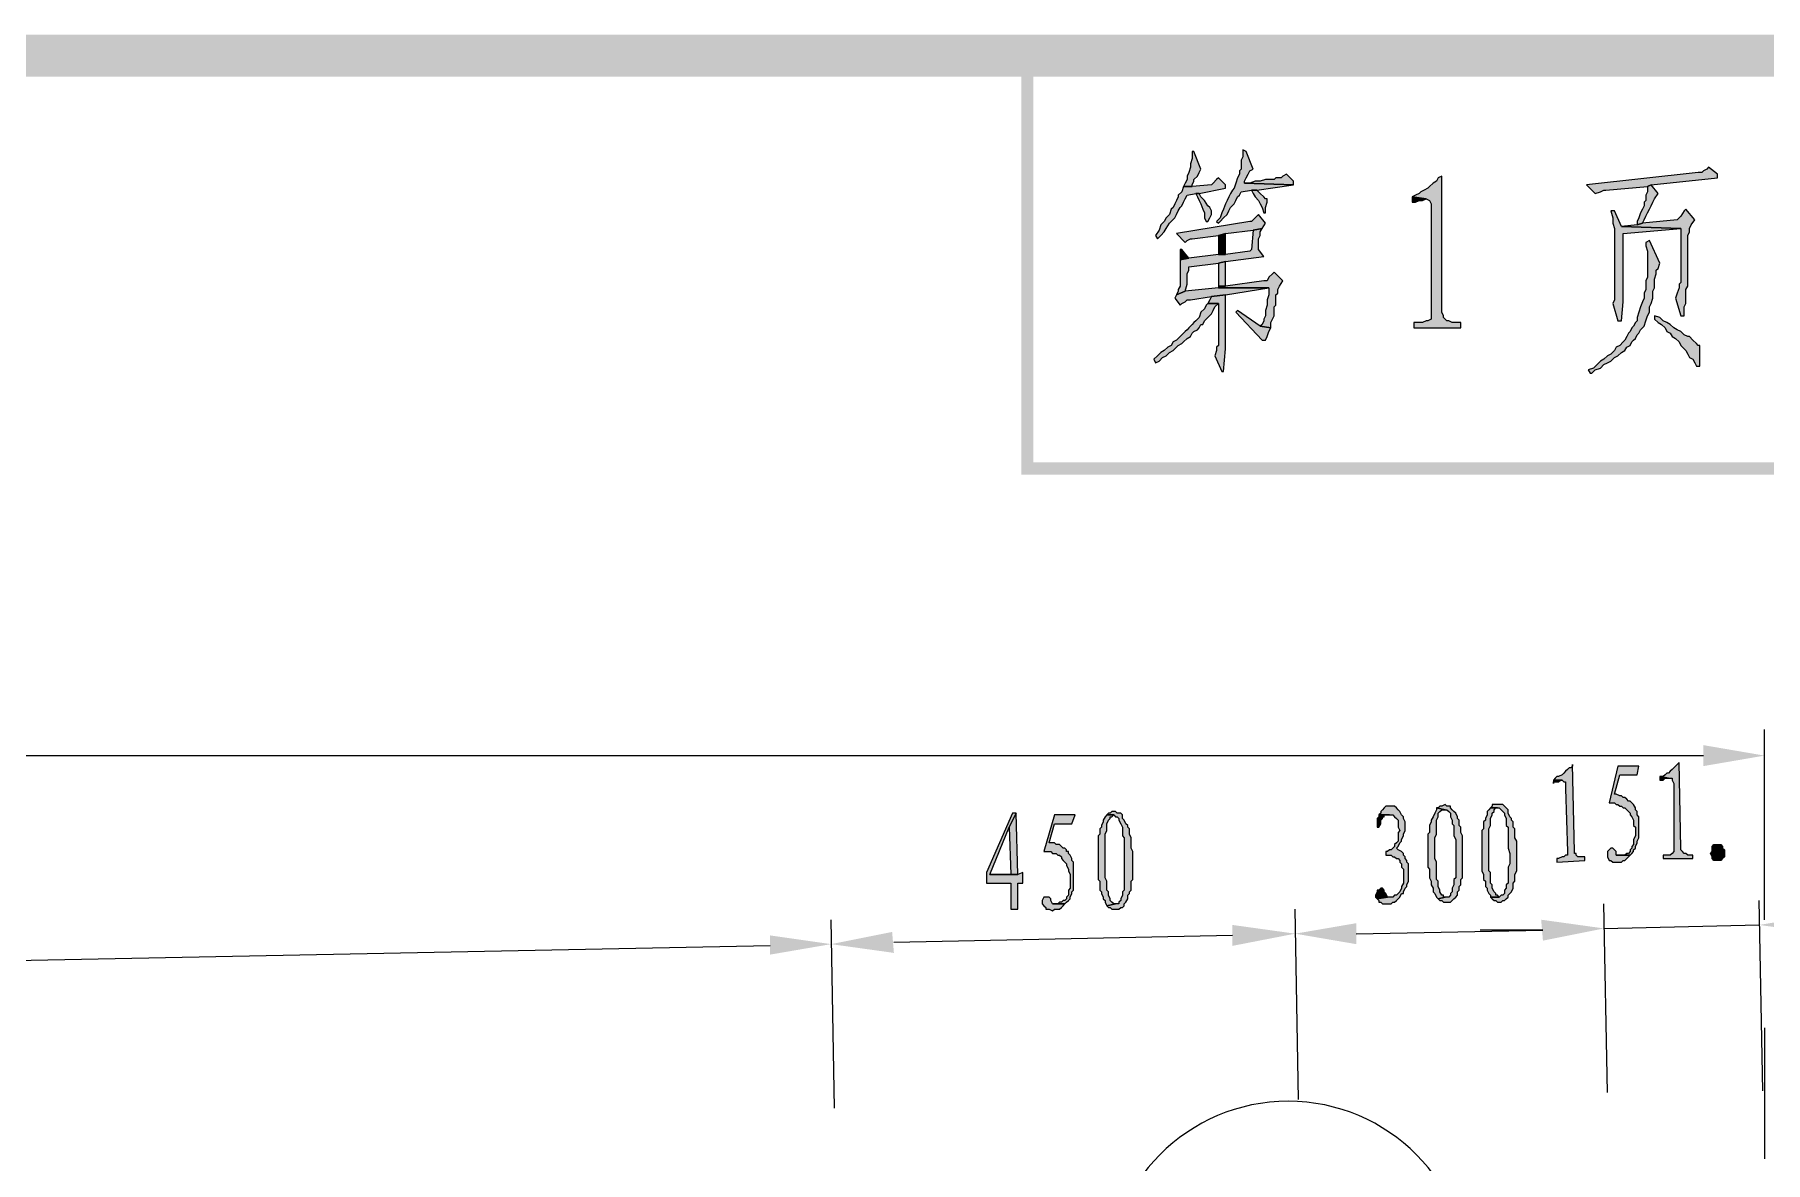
# Model space of a CAD drawing. Header units: inches. Extents: x 20 to 409, y 5 to 283.
# Drawn here: x 344.24 to 386.24, y 255.75 to 283.1 of the extents above; entities that cross this region are included whole.
import ezdxf

# ---------------------------------------------------------------- set-up
doc = ezdxf.new("R2010")
doc.units = ezdxf.units.IN
doc.header["$MEASUREMENT"] = 0
doc.layers.add('C00-00-00', color=7, linetype='Continuous')

msp = doc.modelspace()

# ---------------------------------------------------------------- hatches: boundary and pattern name
at = {"layer": 'C00-00-00'}
h = msp.add_hatch(color=0, dxfattribs=at)
h.dxf.hatch_style = 2
h.paths.add_polyline_path([(408.822, 283.101), (28.838, 282.085), (27.822, 283.101)])
h = msp.add_hatch(color=0, dxfattribs=at)
h.dxf.hatch_style = 2
h.paths.add_polyline_path([(407.806, 282.085), (408.822, 283.101), (28.838, 282.085)])
h = msp.add_hatch(color=0, dxfattribs=at)
h.dxf.hatch_style = 2
h.paths.add_polyline_path([(368.182, 272.433), (368.478, 272.729), (368.182, 282.72)])
h = msp.add_hatch(color=0, dxfattribs=at)
h.dxf.hatch_style = 2
h.paths.add_polyline_path([(368.478, 272.729), (368.182, 282.72), (368.478, 282.423)])
h = msp.add_hatch(color=0, dxfattribs=at)
h.dxf.hatch_style = 2
h.paths.add_polyline_path([(368.182, 282.72), (368.478, 282.423), (408.483, 282.72)])
h = msp.add_hatch(color=0, dxfattribs=at)
h.dxf.hatch_style = 2
h.paths.add_polyline_path([(368.478, 282.423), (408.483, 282.72), (408.187, 282.423)])
h = msp.add_hatch(color=0, dxfattribs=at)
h.dxf.hatch_style = 2
h.paths.add_polyline_path([(372.373, 280.264), (372.331, 280.264), (372.331, 280.18), (372.331, 280.095), (372.288, 279.968), (372.288, 279.883), (372.246, 279.756), (372.204, 279.672), (372.204, 279.587), (372.161, 279.502), (372.119, 279.418), (372.331, 279.418), (372.331, 279.46), (372.373, 279.545), (372.373, 279.587), (372.458, 279.672), (372.5, 279.756), (372.542, 279.841)])
h = msp.add_hatch(color=0, dxfattribs=at)
h.dxf.hatch_style = 2
h.paths.add_polyline_path([(373.558, 280.307), (373.558, 280.137), (373.516, 280.053), (373.516, 279.841), (373.474, 279.799), (373.474, 279.714), (373.431, 279.629), (373.389, 279.502), (373.347, 279.375), (373.304, 279.333), (373.262, 279.248), (373.22, 279.164), (373.177, 279.079), (373.135, 278.994), (373.093, 278.867), (373.05, 278.783), (373.008, 278.656), (372.923, 278.571), (372.966, 278.529), (373.008, 278.571), (373.093, 278.656), (373.177, 278.74), (373.22, 278.825), (373.262, 278.91), (373.347, 278.994), (373.389, 279.079), (373.431, 279.164), (373.474, 279.206), (373.516, 279.291), (373.77, 279.333), (373.897, 279.333), (374.786, 279.46), (373.601, 279.502), (373.601, 279.545), (373.643, 279.629), (373.685, 279.714), (373.728, 279.799), (373.812, 279.841), (373.643, 280.264)])
h = msp.add_hatch(color=0, dxfattribs=at)
h.dxf.hatch_style = 2
h.paths.add_polyline_path([(374.617, 279.714), (374.532, 279.672), (374.49, 279.629), (374.363, 279.629), (374.32, 279.587), (374.109, 279.587), (373.982, 279.545), (373.855, 279.545), (373.728, 279.502), (373.601, 279.502), (374.786, 279.46), (374.786, 279.545)])
h = msp.add_hatch(color=0, dxfattribs=at)
h.dxf.hatch_style = 2
h.paths.add_polyline_path([(384.861, 279.883), (384.819, 279.841), (384.734, 279.799), (384.692, 279.756), (384.607, 279.756), (381.898, 279.46), (382.11, 279.248), (382.237, 279.291), (382.321, 279.333), (382.364, 279.333), (383.38, 279.418), (383.464, 279.46), (385.073, 279.629), (385.073, 279.714)])
h = msp.add_hatch(color=0, dxfattribs=at)
h.dxf.hatch_style = 2
h.paths.add_polyline_path([(372.966, 279.629), (372.923, 279.587), (372.839, 279.502), (372.796, 279.46), (372.331, 279.418), (372.119, 279.418), (372.077, 279.291), (371.992, 279.206), (371.992, 279.164), (371.95, 279.079), (371.907, 278.994), (371.865, 278.91), (371.823, 278.867), (371.78, 278.74), (371.696, 278.656), (371.653, 278.571), (371.569, 278.486), (371.526, 278.359), (371.442, 278.232), (371.484, 278.148), (371.569, 278.232), (371.653, 278.317), (371.696, 278.402), (371.78, 278.529), (371.823, 278.571), (371.907, 278.656), (371.95, 278.74), (371.992, 278.825), (372.034, 278.91), (372.077, 278.952), (372.119, 279.037), (372.161, 279.121), (372.204, 279.206), (372.415, 279.248), (372.5, 279.248), (373.135, 279.375), (373.135, 279.46)])
h = msp.add_hatch(color=0, dxfattribs=at)
h.dxf.hatch_style = 2
h.paths.add_polyline_path([(373.897, 279.333), (373.77, 279.333), (373.812, 279.248), (373.855, 279.164), (373.939, 279.079), (373.982, 278.994), (374.024, 278.91), (374.066, 278.783), (374.109, 278.783), (374.109, 278.91), (374.151, 279.037), (374.151, 279.121), (374.109, 279.121), (374.066, 279.164), (373.982, 279.248)])
h = msp.add_hatch(color=0, dxfattribs=at)
h.dxf.hatch_style = 2
h.paths.add_polyline_path([(378.384, 279.672), (378.3, 279.629), (378.257, 279.545), (378.173, 279.502), (378.088, 279.418), (378.046, 279.375), (377.961, 279.333), (377.876, 279.291), (377.834, 279.248), (377.749, 279.206), (377.665, 279.164), (378.003, 279.121), (378.088, 279.079), (378.13, 278.994), (378.13, 276.2), (378.046, 276.158), (378.003, 276.158), (377.919, 276.116), (377.707, 276.116), (377.707, 275.989), (378.85, 275.989), (378.85, 276.116), (378.638, 276.116), (378.554, 276.158), (378.511, 276.158), (378.427, 276.243), (378.427, 276.285), (378.384, 276.37)])
h = msp.add_hatch(color=0, dxfattribs=at)
h.dxf.hatch_style = 2
h.paths.add_polyline_path([(383.464, 279.46), (383.38, 279.418), (383.38, 279.291), (383.337, 279.206), (383.337, 279.079), (383.295, 279.037), (383.295, 278.952), (383.253, 278.867), (383.21, 278.783), (383.168, 278.656), (383.126, 278.571), (383.126, 278.486), (383.253, 278.529), (383.295, 278.613), (383.337, 278.698), (383.38, 278.783), (383.422, 278.867), (383.464, 278.952), (383.507, 279.037), (383.549, 279.121), (383.634, 279.248)])
h = msp.add_hatch(color=0, dxfattribs=at)
h.dxf.hatch_style = 2
h.paths.add_polyline_path([(372.5, 279.248), (372.415, 279.248), (372.458, 279.164), (372.5, 279.079), (372.542, 278.994), (372.585, 278.867), (372.627, 278.783), (372.627, 278.656), (372.669, 278.571), (372.712, 278.571), (372.754, 278.656), (372.796, 278.74), (372.796, 278.825), (372.754, 278.91), (372.712, 278.952), (372.627, 279.079), (372.542, 279.164)])
h = msp.add_hatch(color=0, dxfattribs=at)
h.dxf.hatch_style = 2
h.paths.add_polyline_path([(377.665, 279.164), (377.665, 279.037), (377.749, 279.037), (377.834, 279.079), (377.919, 279.079), (378.003, 279.121)])
h = msp.add_hatch(color=0, dxfattribs=at)
h.dxf.hatch_style = 2
h.paths.add_polyline_path([(384.311, 278.867), (384.269, 278.825), (384.184, 278.698), (384.142, 278.656), (384.099, 278.613), (383.253, 278.529), (383.126, 278.486), (382.745, 278.444), (384.184, 278.402), (384.184, 277.089), (384.142, 277.047), (384.142, 276.962), (384.099, 276.835), (384.057, 276.708), (384.184, 276.285), (384.269, 276.285), (384.269, 276.37), (384.269, 276.497), (384.311, 276.581), (384.311, 276.92), (384.353, 277.005), (384.353, 278.232), (384.396, 278.317), (384.396, 278.402), (384.438, 278.486), (384.523, 278.613)])
h = msp.add_hatch(color=0, dxfattribs=at)
h.dxf.hatch_style = 2
h.paths.add_polyline_path([(373.939, 278.74), (373.897, 278.698), (373.812, 278.613), (373.77, 278.571), (373.728, 278.571), (371.95, 278.275), (372.161, 278.063), (372.204, 278.105), (372.288, 278.148), (372.331, 278.148), (372.966, 278.232), (373.135, 278.275), (373.812, 278.359), (374.024, 278.402), (374.109, 278.529)])
h = msp.add_hatch(color=0, dxfattribs=at)
h.dxf.hatch_style = 2
h.paths.add_polyline_path([(382.575, 278.825), (382.491, 278.825), (382.533, 278.656), (382.533, 278.529), (382.575, 278.402), (382.575, 276.666), (382.533, 276.581), (382.66, 276.158), (382.745, 276.158), (382.787, 276.624), (382.787, 278.275), (384.184, 278.402), (382.745, 278.444)])
h = msp.add_hatch(color=0, dxfattribs=at)
h.dxf.hatch_style = 2
h.paths.add_polyline_path([(374.024, 278.402), (373.812, 278.359), (373.77, 277.894), (373.728, 277.851), (373.135, 277.767), (372.966, 277.767), (372.246, 277.682), (372.034, 277.64), (372.034, 277.005), (371.992, 276.92), (371.992, 276.878), (371.95, 276.793), (372.161, 276.878), (372.204, 277.047), (372.204, 277.301), (372.246, 277.386), (372.246, 277.47), (372.966, 277.555), (373.135, 277.597), (374.066, 277.724), (373.939, 277.894), (373.939, 278.148), (373.982, 278.232), (373.982, 278.317)])
h = msp.add_hatch(color=0, dxfattribs=at)
h.dxf.hatch_style = 2
h.paths.add_polyline_path([(373.135, 278.275), (372.966, 278.232), (372.966, 277.767), (373.135, 277.767)])
h = msp.add_hatch(color=0, dxfattribs=at)
h.dxf.hatch_style = 2
h.paths.add_polyline_path([(383.422, 278.105), (383.337, 278.063), (383.337, 277.978), (383.38, 277.851), (383.38, 277.216), (383.337, 277.132), (383.337, 276.92), (383.295, 276.835), (383.295, 276.708), (383.253, 276.624), (383.21, 276.497), (383.168, 276.37), (383.126, 276.243), (383.126, 276.158), (383.083, 276.116), (383.041, 276.031), (382.999, 275.989), (382.956, 275.904), (382.914, 275.862), (382.872, 275.777), (382.829, 275.692), (382.787, 275.65), (382.702, 275.565), (382.618, 275.523), (382.575, 275.438), (382.491, 275.354), (382.406, 275.311), (382.321, 275.227), (382.237, 275.184), (382.152, 275.1), (382.067, 275.015), (381.94, 274.973), (381.983, 274.888), (382.025, 274.888), (382.11, 274.973), (382.237, 275.015), (382.321, 275.1), (382.406, 275.142), (382.491, 275.184), (382.575, 275.269), (382.66, 275.311), (382.745, 275.396), (382.829, 275.438), (382.872, 275.523), (382.956, 275.565), (382.999, 275.65), (383.041, 275.692), (383.083, 275.735), (383.126, 275.819), (383.168, 275.862), (383.21, 275.946), (383.253, 275.989), (383.295, 276.031), (383.337, 276.158), (383.38, 276.285), (383.422, 276.37), (383.422, 276.497), (383.464, 276.581), (383.507, 276.708), (383.507, 276.878), (383.549, 276.962), (383.549, 277.174), (383.591, 277.301), (383.591, 277.386), (383.634, 277.428), (383.676, 277.555)])
h = msp.add_hatch(color=0, dxfattribs=at)
h.dxf.hatch_style = 2
h.paths.add_polyline_path([(372.077, 277.894), (372.034, 277.894), (372.034, 277.851), (372.034, 277.64), (372.246, 277.682)])
h = msp.add_hatch(color=0, dxfattribs=at)
h.dxf.hatch_style = 2
h.paths.add_polyline_path([(373.135, 277.597), (372.966, 277.555), (372.966, 277.005), (373.135, 277.005)])
h = msp.add_hatch(color=0, dxfattribs=at)
h.dxf.hatch_style = 2
h.paths.add_polyline_path([(374.32, 277.343), (374.278, 277.301), (374.193, 277.216), (374.151, 277.132), (374.066, 277.132), (373.135, 277.005), (372.966, 277.005), (372.966, 276.962), (374.193, 276.962), (374.193, 276.793), (374.151, 276.666), (374.151, 276.539), (374.109, 276.412), (374.109, 276.285), (374.066, 276.2), (374.066, 276.158), (374.024, 276.073), (373.982, 276.031), (374.236, 275.989), (374.236, 276.116), (374.278, 276.2), (374.32, 276.285), (374.32, 276.497), (374.363, 276.539), (374.363, 276.666), (374.363, 276.793), (374.405, 276.835), (374.405, 276.92), (374.447, 277.005), (374.532, 277.132)])
h = msp.add_hatch(color=0, dxfattribs=at)
h.dxf.hatch_style = 2
h.paths.add_polyline_path([(372.966, 276.962), (372.161, 276.878), (371.95, 276.793), (371.907, 276.708), (372.034, 276.539), (372.077, 276.581), (372.161, 276.624), (372.204, 276.666), (372.288, 276.666), (372.796, 276.751), (373.135, 276.793), (374.193, 276.962)])
h = msp.add_hatch(color=0, dxfattribs=at)
h.dxf.hatch_style = 2
h.paths.add_polyline_path([(373.135, 276.793), (372.796, 276.751), (372.754, 276.666), (372.712, 276.581), (372.966, 276.581), (372.966, 276.539), (372.966, 275.565), (372.923, 275.523), (372.923, 275.438), (372.881, 275.311), (373.05, 274.93), (373.093, 274.93), (373.135, 275.481)])
h = msp.add_hatch(color=0, dxfattribs=at)
h.dxf.hatch_style = 2
h.paths.add_polyline_path([(372.712, 276.581), (372.669, 276.539), (372.627, 276.454), (372.542, 276.37), (372.5, 276.243), (372.415, 276.158), (372.373, 276.116), (372.331, 276.073), (372.246, 275.989), (372.204, 275.946), (372.161, 275.904), (372.077, 275.819), (372.034, 275.777), (371.95, 275.692), (371.865, 275.65), (371.823, 275.565), (371.738, 275.523), (371.653, 275.438), (371.569, 275.396), (371.484, 275.311), (371.399, 275.227), (371.442, 275.142), (371.526, 275.184), (371.611, 275.269), (371.696, 275.311), (371.78, 275.396), (371.865, 275.438), (371.907, 275.481), (371.992, 275.565), (372.077, 275.608), (372.119, 275.65), (372.204, 275.735), (372.288, 275.777), (372.331, 275.862), (372.373, 275.904), (372.458, 275.946), (372.5, 275.989), (372.542, 276.073), (372.585, 276.073), (372.627, 276.158), (372.712, 276.243), (372.796, 276.327), (372.839, 276.412), (372.881, 276.497), (372.966, 276.581)])
h = msp.add_hatch(color=0, dxfattribs=at)
h.dxf.hatch_style = 2
h.paths.add_polyline_path([(373.431, 276.412), (373.389, 276.37), (374.024, 275.692), (374.109, 275.692), (374.151, 275.777), (374.193, 275.904), (374.236, 275.989), (373.982, 276.031)])
h = msp.add_hatch(color=0, dxfattribs=at)
h.dxf.hatch_style = 2
h.paths.add_polyline_path([(383.549, 276.285), (383.549, 276.2), (383.634, 276.116), (383.718, 276.073), (383.803, 275.989), (383.845, 275.904), (383.93, 275.862), (383.972, 275.777), (384.057, 275.735), (384.142, 275.65), (384.184, 275.565), (384.226, 275.523), (384.311, 275.438), (384.353, 275.354), (384.396, 275.269), (384.48, 275.227), (384.523, 275.142), (384.565, 275.057), (384.65, 275.057), (384.65, 275.142), (384.65, 275.565), (384.607, 275.565), (384.565, 275.608), (384.48, 275.692), (384.396, 275.777), (384.353, 275.777), (384.269, 275.819), (384.226, 275.862), (384.184, 275.904), (384.099, 275.946), (384.015, 275.989), (383.93, 276.073), (383.845, 276.116), (383.761, 276.158), (383.676, 276.243)])
h = msp.add_hatch(color=0, dxfattribs=at)
h.dxf.hatch_style = 2
h.paths.add_polyline_path([(408.483, 272.433), (408.187, 272.729), (368.182, 272.433)])
h = msp.add_hatch(color=0, dxfattribs=at)
h.dxf.hatch_style = 2
h.paths.add_polyline_path([(408.187, 272.729), (368.182, 272.433), (368.478, 272.729)])
h = msp.add_hatch(color=0, dxfattribs=at)
h.dxf.hatch_style = 2
h.paths.add_polyline_path([(384.734, 265.871), (384.734, 265.363), (386.216, 265.617)])
h = msp.add_hatch(color=0, dxfattribs=at)
h.dxf.hatch_style = 2
h.paths.add_polyline_path([(384.142, 265.448), (384.099, 265.405), (384.057, 265.363), (384.015, 265.321), (383.972, 265.278), (383.93, 265.236), (383.888, 265.194), (383.845, 265.194), (383.803, 265.151), (383.761, 265.109), (383.676, 265.109), (383.888, 265.067), (383.972, 265.067), (383.972, 265.024), (384.015, 264.94), (384.015, 263.289), (383.972, 263.246), (383.93, 263.204), (383.761, 263.204), (383.761, 263.119), (384.48, 263.119), (384.48, 263.204), (384.353, 263.204), (384.311, 263.246), (384.269, 263.246), (384.226, 263.289), (384.184, 263.331), (384.184, 263.373)])
h = msp.add_hatch(color=0, dxfattribs=at)
h.dxf.hatch_style = 2
h.paths.add_polyline_path([(381.559, 265.405), (381.559, 265.363), (381.517, 265.321), (381.475, 265.321), (381.432, 265.278), (381.39, 265.236), (381.348, 265.194), (381.305, 265.151), (381.221, 265.109), (381.178, 265.109), (381.136, 265.067), (381.094, 265.024), (381.305, 265.024), (381.348, 264.982), (381.39, 264.982), (381.39, 264.897), (381.39, 264.813), (381.432, 263.289), (381.432, 263.204), (381.39, 263.204), (381.348, 263.162), (381.305, 263.162), (381.221, 263.119), (381.178, 263.119), (381.178, 263.035), (381.856, 263.077), (381.856, 263.162), (381.813, 263.162), (381.686, 263.162), (381.644, 263.204), (381.644, 263.246), (381.602, 263.246), (381.602, 263.289)])
h = msp.add_hatch(color=0, dxfattribs=at)
h.dxf.hatch_style = 2
h.paths.add_polyline_path([(381.094, 265.024), (381.094, 264.94), (381.094, 264.982), (381.221, 264.982), (381.263, 265.024), (381.305, 265.024)])
h = msp.add_hatch(color=0, dxfattribs=at)
h.dxf.hatch_style = 2
h.paths.add_polyline_path([(383.168, 265.363), (382.66, 265.363), (382.448, 264.474), (382.575, 264.474), (382.618, 264.432), (382.66, 264.432), (382.702, 264.389), (382.745, 264.389), (382.787, 264.347), (382.829, 264.347), (382.872, 264.305), (382.914, 264.262), (382.956, 264.22), (382.956, 264.178), (382.999, 264.135), (383.041, 264.051), (383.041, 263.924), (383.083, 263.881), (383.083, 263.67), (383.041, 263.585), (383.041, 263.543), (383.041, 263.458), (382.999, 263.416), (382.999, 263.373), (382.956, 263.331), (382.956, 263.289), (382.914, 263.246), (382.872, 263.246), (382.829, 263.204), (382.618, 263.204), (382.956, 263.204), (382.999, 263.246), (383.041, 263.289), (383.041, 263.331), (383.083, 263.373), (383.083, 263.416), (383.126, 263.5), (383.126, 263.543), (383.168, 263.627), (383.168, 264.135), (383.126, 264.178), (383.126, 264.262), (383.083, 264.305), (383.083, 264.347), (383.041, 264.432), (382.999, 264.474), (382.956, 264.516), (382.914, 264.516), (382.872, 264.559), (382.829, 264.601), (382.787, 264.601), (382.745, 264.643), (382.702, 264.643), (382.618, 264.686), (382.575, 264.686), (382.702, 265.151), (383.126, 265.151)])
h = msp.add_hatch(color=0, dxfattribs=at)
h.dxf.hatch_style = 2
h.paths.add_polyline_path([(383.676, 265.109), (383.676, 265.024), (383.718, 265.024), (383.761, 265.024), (383.803, 265.067), (383.888, 265.067)])
h = msp.add_hatch(color=0, dxfattribs=at)
h.dxf.hatch_style = 2
h.paths.add_polyline_path([(368.055, 264.22), (367.97, 264.22), (367.335, 262.781), (367.335, 262.527), (367.928, 262.527), (367.928, 261.892), (368.097, 261.892), (368.097, 262.527), (368.224, 262.527), (368.224, 262.781), (368.097, 262.738), (367.42, 262.738), (367.886, 263.881)])
h = msp.add_hatch(color=0, dxfattribs=at)
h.dxf.hatch_style = 2
h.paths.add_polyline_path([(368.055, 264.22), (367.886, 263.881), (367.928, 262.738), (367.42, 262.738), (368.097, 262.738)])
h = msp.add_hatch(color=0, dxfattribs=at)
h.dxf.hatch_style = 2
h.paths.add_polyline_path([(369.494, 264.178), (368.986, 264.178), (368.732, 263.289), (368.902, 263.289), (368.944, 263.246), (369.029, 263.246), (369.071, 263.204), (369.113, 263.204), (369.156, 263.162), (369.156, 263.119), (369.198, 263.077), (369.24, 263.035), (369.283, 262.992), (369.283, 262.95), (369.325, 262.865), (369.325, 262.823), (369.367, 262.738), (369.367, 262.4), (369.325, 262.357), (369.325, 262.273), (369.325, 262.23), (369.283, 262.188), (369.283, 262.146), (369.24, 262.103), (369.198, 262.103), (369.156, 262.061), (369.113, 262.061), (369.071, 262.019), (368.944, 262.019), (369.24, 262.019), (369.283, 262.061), (369.325, 262.103), (369.367, 262.146), (369.367, 262.188), (369.41, 262.273), (369.41, 262.315), (369.452, 262.357), (369.452, 263.035), (369.41, 263.077), (369.41, 263.119), (369.367, 263.204), (369.325, 263.246), (369.325, 263.289), (369.283, 263.289), (369.283, 263.331), (369.24, 263.373), (369.198, 263.373), (369.156, 263.416), (369.113, 263.458), (369.029, 263.458), (368.986, 263.5), (368.859, 263.5), (368.986, 263.966), (369.41, 263.966)])
h = msp.add_hatch(color=0, dxfattribs=at)
h.dxf.hatch_style = 2
h.paths.add_polyline_path([(370.256, 264.178), (370.214, 264.135), (370.172, 264.051), (370.172, 264.008), (370.129, 263.924), (370.129, 263.881), (370.087, 263.839), (370.087, 263.712), (370.045, 263.67), (370.045, 262.611), (370.087, 262.569), (370.087, 262.484), (370.087, 262.442), (370.087, 262.357), (370.129, 262.315), (370.129, 262.273), (370.172, 262.188), (370.172, 262.146), (370.214, 262.103), (370.214, 262.061), (370.256, 261.976), (370.468, 262.019), (370.426, 262.019), (370.383, 262.061), (370.341, 262.103), (370.341, 262.146), (370.299, 262.23), (370.299, 262.315), (370.256, 262.357), (370.256, 262.569), (370.214, 262.654), (370.214, 263.712), (370.256, 263.797), (370.256, 263.966), (370.299, 264.051), (370.341, 264.093), (370.341, 264.135), (370.383, 264.135), (370.426, 264.178)])
h = msp.add_hatch(color=0, dxfattribs=at)
h.dxf.hatch_style = 2
h.paths.add_polyline_path([(370.426, 264.262), (370.383, 264.262), (370.341, 264.22), (370.299, 264.22), (370.256, 264.178), (370.426, 264.178), (370.468, 264.135), (370.51, 264.135), (370.553, 264.093), (370.553, 264.051), (370.595, 263.966), (370.637, 263.881), (370.637, 263.67), (370.68, 263.627), (370.68, 263.077), (370.68, 263.035), (370.68, 262.357), (370.637, 262.315), (370.637, 262.23), (370.595, 262.146), (370.595, 262.103), (370.553, 262.061), (370.553, 262.019), (370.51, 262.019), (370.468, 262.019), (370.256, 261.976), (370.299, 261.934), (370.341, 261.934), (370.383, 261.892), (370.553, 261.892), (370.595, 261.934), (370.637, 261.934), (370.68, 261.976), (370.68, 262.019), (370.722, 262.061), (370.764, 262.146), (370.764, 262.23), (370.807, 262.273), (370.807, 262.315), (370.849, 262.357), (370.849, 262.569), (370.891, 262.611), (370.891, 263.289), (370.849, 263.373), (370.849, 263.627), (370.807, 263.712), (370.807, 263.839), (370.764, 263.881), (370.764, 263.924), (370.722, 263.966), (370.68, 264.051), (370.637, 264.093), (370.637, 264.178), (370.595, 264.22), (370.51, 264.22), (370.468, 264.262)])
h = msp.add_hatch(color=0, dxfattribs=at)
h.dxf.hatch_style = 2
h.paths.add_polyline_path([(377.157, 264.389), (377.03, 264.389), (376.987, 264.347), (376.945, 264.305), (376.903, 264.262), (376.903, 264.22), (376.86, 264.178), (377.199, 264.178), (377.241, 264.135), (377.284, 264.093), (377.326, 264.051), (377.326, 263.881), (377.368, 263.797), (377.326, 263.754), (377.326, 263.543), (377.284, 263.5), (377.241, 263.458), (377.241, 263.416), (377.199, 263.373), (377.157, 263.331), (377.114, 263.331), (377.072, 263.289), (377.03, 263.289), (377.03, 263.204), (377.157, 263.204), (377.199, 263.162), (377.241, 263.162), (377.284, 263.119), (377.326, 263.119), (377.368, 263.077), (377.368, 263.035), (377.411, 262.992), (377.411, 262.908), (377.453, 262.865), (377.453, 262.527), (377.411, 262.442), (377.411, 262.4), (377.368, 262.315), (377.326, 262.273), (377.284, 262.23), (377.241, 262.23), (377.199, 262.188), (377.072, 262.188), (376.818, 262.146), (376.86, 262.103), (376.86, 262.061), (376.903, 262.061), (376.945, 262.019), (377.157, 262.019), (377.199, 262.061), (377.241, 262.061), (377.284, 262.103), (377.326, 262.146), (377.368, 262.188), (377.411, 262.273), (377.453, 262.273), (377.453, 262.315), (377.495, 262.4), (377.538, 262.442), (377.538, 262.484), (377.58, 262.569), (377.58, 262.992), (377.538, 263.035), (377.538, 263.077), (377.495, 263.119), (377.495, 263.162), (377.453, 263.204), (377.453, 263.246), (377.411, 263.289), (377.326, 263.331), (377.284, 263.373), (377.326, 263.416), (377.368, 263.5), (377.411, 263.543), (377.411, 263.585), (377.453, 263.67), (377.453, 263.712), (377.495, 263.797), (377.495, 264.008), (377.453, 264.093), (377.453, 264.135), (377.411, 264.178), (377.368, 264.262), (377.326, 264.305), (377.284, 264.347), (377.241, 264.389)])
h = msp.add_hatch(color=0, dxfattribs=at)
h.dxf.hatch_style = 2
h.paths.add_polyline_path([(376.86, 264.178), (376.86, 264.135), (376.818, 264.093), (376.818, 263.881), (376.86, 263.881), (376.903, 263.966), (376.903, 264.051), (376.945, 264.093), (376.945, 264.135), (376.987, 264.135), (376.987, 264.178), (377.072, 264.178), (377.114, 264.178)])
h = msp.add_hatch(color=0, dxfattribs=at)
h.dxf.hatch_style = 2
h.paths.add_polyline_path([(378.257, 264.347), (378.257, 264.305), (378.215, 264.22), (378.173, 264.135), (378.13, 264.051), (378.13, 264.008), (378.088, 263.924), (378.088, 263.754), (378.046, 263.712), (378.046, 262.908), (378.088, 262.865), (378.088, 262.654), (378.13, 262.569), (378.13, 262.484), (378.173, 262.4), (378.173, 262.315), (378.215, 262.273), (378.257, 262.188), (378.3, 262.146), (378.469, 262.188), (378.427, 262.188), (378.427, 262.23), (378.384, 262.23), (378.342, 262.315), (378.342, 262.357), (378.3, 262.442), (378.3, 262.569), (378.257, 262.611), (378.257, 263.035), (378.215, 263.119), (378.215, 263.627), (378.257, 263.712), (378.257, 264.051), (378.3, 264.135), (378.3, 264.22), (378.342, 264.262), (378.384, 264.305), (378.469, 264.305)])
h = msp.add_hatch(color=0, dxfattribs=at)
h.dxf.hatch_style = 2
h.paths.add_polyline_path([(378.469, 264.432), (378.384, 264.389), (378.342, 264.389), (378.3, 264.347), (378.257, 264.347), (378.469, 264.305), (378.511, 264.305), (378.554, 264.262), (378.596, 264.22), (378.596, 264.135), (378.638, 264.051), (378.638, 263.966), (378.681, 263.924), (378.681, 263.67), (378.723, 263.585), (378.723, 263.246), (378.723, 263.204), (378.723, 262.654), (378.681, 262.611), (378.681, 262.484), (378.638, 262.4), (378.638, 262.315), (378.596, 262.273), (378.596, 262.23), (378.554, 262.188), (378.469, 262.188), (378.3, 262.146), (378.342, 262.103), (378.384, 262.103), (378.427, 262.061), (378.596, 262.061), (378.638, 262.103), (378.681, 262.146), (378.723, 262.188), (378.765, 262.23), (378.765, 262.315), (378.808, 262.357), (378.808, 262.442), (378.85, 262.484), (378.85, 262.611), (378.892, 262.654), (378.892, 263.67), (378.85, 263.754), (378.85, 263.881), (378.808, 263.924), (378.808, 264.051), (378.765, 264.093), (378.765, 264.135), (378.723, 264.22), (378.681, 264.262), (378.638, 264.305), (378.596, 264.347), (378.596, 264.389), (378.554, 264.389), (378.511, 264.389)])
h = msp.add_hatch(color=0, dxfattribs=at)
h.dxf.hatch_style = 2
h.paths.add_polyline_path([(379.57, 264.347), (379.527, 264.305), (379.485, 264.262), (379.485, 264.178), (379.443, 264.093), (379.443, 264.051), (379.4, 264.008), (379.4, 263.839), (379.358, 263.797), (379.358, 262.823), (379.4, 262.738), (379.4, 262.654), (379.4, 262.611), (379.443, 262.569), (379.443, 262.442), (379.485, 262.4), (379.485, 262.357), (379.527, 262.273), (379.57, 262.23), (379.57, 262.188), (379.781, 262.188), (379.739, 262.23), (379.697, 262.23), (379.697, 262.273), (379.654, 262.315), (379.612, 262.4), (379.612, 262.484), (379.57, 262.527), (379.57, 262.781), (379.527, 262.823), (379.527, 263.839), (379.57, 263.924), (379.57, 264.093), (379.612, 264.178), (379.612, 264.22), (379.654, 264.262), (379.654, 264.305), (379.697, 264.347), (379.739, 264.347)])
h = msp.add_hatch(color=0, dxfattribs=at)
h.dxf.hatch_style = 2
h.paths.add_polyline_path([(379.739, 264.432), (379.612, 264.432), (379.612, 264.389), (379.57, 264.347), (379.781, 264.347), (379.824, 264.305), (379.866, 264.262), (379.908, 264.22), (379.908, 264.178), (379.951, 264.093), (379.951, 263.924), (379.993, 263.881), (379.993, 263.373), (380.035, 263.246), (380.035, 262.992), (379.993, 262.908), (379.993, 262.527), (379.951, 262.484), (379.951, 262.4), (379.908, 262.357), (379.908, 262.273), (379.866, 262.23), (379.824, 262.23), (379.781, 262.188), (379.57, 262.188), (379.612, 262.146), (379.654, 262.103), (379.697, 262.103), (379.739, 262.061), (379.824, 262.061), (379.866, 262.103), (379.908, 262.103), (379.951, 262.146), (379.993, 262.188), (379.993, 262.23), (380.035, 262.273), (380.078, 262.315), (380.12, 262.4), (380.12, 262.527), (380.162, 262.569), (380.162, 262.738), (380.205, 262.823), (380.205, 263.543), (380.162, 263.627), (380.162, 263.839), (380.12, 263.881), (380.12, 264.008), (380.078, 264.051), (380.078, 264.093), (380.035, 264.135), (379.993, 264.22), (379.993, 264.305), (379.951, 264.347), (379.908, 264.389), (379.866, 264.432)])
h = msp.add_hatch(color=0, dxfattribs=at)
h.dxf.hatch_style = 2
h.paths.add_polyline_path([(382.491, 263.373), (382.448, 263.331), (382.406, 263.289), (382.406, 263.162), (382.448, 263.077), (382.491, 263.077), (382.533, 263.035), (382.745, 263.035), (382.787, 263.077), (382.829, 263.077), (382.872, 263.119), (382.914, 263.162), (382.956, 263.204), (382.618, 263.204), (382.618, 263.289), (382.575, 263.331), (382.533, 263.373)])
h = msp.add_hatch(color=0, dxfattribs=at)
h.dxf.hatch_style = 2
h.paths.add_polyline_path([(385.158, 263.077), (384.988, 263.077), (384.946, 263.119), (384.946, 263.162), (384.904, 263.246), (384.946, 263.289), (384.946, 263.416), (384.988, 263.458), (385.158, 263.458), (385.2, 263.416), (385.2, 263.373), (385.242, 263.331), (385.242, 263.162), (385.2, 263.119)])
h = msp.add_hatch(color=0, dxfattribs=at)
h.dxf.hatch_style = 2
h.paths.add_polyline_path([(368.817, 262.188), (368.732, 262.188), (368.69, 262.103), (368.69, 262.019), (368.732, 261.976), (368.775, 261.934), (368.775, 261.892), (368.817, 261.892), (368.859, 261.892), (368.944, 261.849), (368.986, 261.892), (369.113, 261.892), (369.156, 261.934), (369.198, 261.976), (369.24, 262.019), (368.944, 262.019), (368.902, 262.103), (368.902, 262.146), (368.859, 262.188)])
h = msp.add_hatch(color=0, dxfattribs=at)
h.dxf.hatch_style = 2
h.paths.add_polyline_path([(376.903, 262.4), (376.86, 262.357), (376.818, 262.357), (376.818, 262.315), (376.776, 262.23), (376.776, 262.188), (376.818, 262.146), (377.072, 262.188), (377.03, 262.273), (376.987, 262.315), (376.987, 262.357), (376.945, 262.4)])
h = msp.add_hatch(color=0, dxfattribs=at)
h.dxf.hatch_style = 2
h.paths.add_polyline_path([(380.797, 261.638), (380.84, 261.13), (382.321, 261.426)])
h = msp.add_hatch(color=0, dxfattribs=at)
h.dxf.hatch_style = 2
h.paths.add_polyline_path([(380.797, 261.638), (380.84, 261.13), (382.321, 261.426)])
h = msp.add_hatch(color=0, dxfattribs=at)
h.dxf.hatch_style = 2
h.paths.add_polyline_path([(387.613, 261.765), (387.613, 261.299), (386.089, 261.511)])
h = msp.add_hatch(color=0, dxfattribs=at)
h.dxf.hatch_style = 2
h.paths.add_polyline_path([(362.086, 261.257), (362.086, 260.791), (363.568, 261.045)])
h = msp.add_hatch(color=0, dxfattribs=at)
h.dxf.hatch_style = 2
h.paths.add_polyline_path([(365.049, 261.341), (365.092, 260.833), (363.568, 261.045)])
h = msp.add_hatch(color=0, dxfattribs=at)
h.dxf.hatch_style = 2
h.paths.add_polyline_path([(373.304, 261.511), (373.304, 261.003), (374.828, 261.299)])
h = msp.add_hatch(color=0, dxfattribs=at)
h.dxf.hatch_style = 2
h.paths.add_polyline_path([(376.31, 261.553), (376.31, 261.045), (374.828, 261.299)])

# ---------------------------------------------------------------- linework, layer by layer
at = {"layer": 'C00-00-00', "color": 0, "lineweight": 0}
for points in [[(372.373, 280.264), (372.331, 280.264), (372.331, 280.18), (372.331, 280.095), (372.288, 279.968), (372.288, 279.883), (372.246, 279.756), (372.204, 279.672), (372.204, 279.587), (372.161, 279.502), (372.119, 279.418), (372.331, 279.418), (372.331, 279.46), (372.373, 279.545), (372.373, 279.587), (372.458, 279.672), (372.5, 279.756), (372.542, 279.841)], [(373.558, 280.307), (373.558, 280.137), (373.516, 280.053), (373.516, 279.841), (373.474, 279.799), (373.474, 279.714), (373.431, 279.629), (373.389, 279.502), (373.347, 279.375), (373.304, 279.333), (373.262, 279.248), (373.22, 279.164), (373.177, 279.079), (373.135, 278.994), (373.093, 278.867), (373.05, 278.783), (373.008, 278.656), (372.923, 278.571), (372.966, 278.529), (373.008, 278.571), (373.093, 278.656), (373.177, 278.74), (373.22, 278.825), (373.262, 278.91), (373.347, 278.994), (373.389, 279.079), (373.431, 279.164), (373.474, 279.206), (373.516, 279.291), (373.77, 279.333), (373.897, 279.333), (374.786, 279.46), (373.601, 279.502), (373.601, 279.545), (373.643, 279.629), (373.685, 279.714), (373.728, 279.799), (373.812, 279.841), (373.643, 280.264)], [(374.617, 279.714), (374.532, 279.672), (374.49, 279.629), (374.363, 279.629), (374.32, 279.587), (374.109, 279.587), (373.982, 279.545), (373.855, 279.545), (373.728, 279.502), (373.601, 279.502), (374.786, 279.46), (374.786, 279.545)], [(384.861, 279.883), (384.819, 279.841), (384.734, 279.799), (384.692, 279.756), (384.607, 279.756), (381.898, 279.46), (382.11, 279.248), (382.237, 279.291), (382.321, 279.333), (382.364, 279.333), (383.38, 279.418), (383.464, 279.46), (385.073, 279.629), (385.073, 279.714)], [(372.966, 279.629), (372.923, 279.587), (372.839, 279.502), (372.796, 279.46), (372.331, 279.418), (372.119, 279.418), (372.077, 279.291), (371.992, 279.206), (371.992, 279.164), (371.95, 279.079), (371.907, 278.994), (371.865, 278.91), (371.823, 278.867), (371.78, 278.74), (371.696, 278.656), (371.653, 278.571), (371.569, 278.486), (371.526, 278.359), (371.442, 278.232), (371.484, 278.148), (371.569, 278.232), (371.653, 278.317), (371.696, 278.402), (371.78, 278.529), (371.823, 278.571), (371.907, 278.656), (371.95, 278.74), (371.992, 278.825), (372.034, 278.91), (372.077, 278.952), (372.119, 279.037), (372.161, 279.121), (372.204, 279.206), (372.415, 279.248), (372.5, 279.248), (373.135, 279.375), (373.135, 279.46)], [(373.897, 279.333), (373.77, 279.333), (373.812, 279.248), (373.855, 279.164), (373.939, 279.079), (373.982, 278.994), (374.024, 278.91), (374.066, 278.783), (374.109, 278.783), (374.109, 278.91), (374.151, 279.037), (374.151, 279.121), (374.109, 279.121), (374.066, 279.164), (373.982, 279.248)], [(378.384, 279.672), (378.3, 279.629), (378.257, 279.545), (378.173, 279.502), (378.088, 279.418), (378.046, 279.375), (377.961, 279.333), (377.876, 279.291), (377.834, 279.248), (377.749, 279.206), (377.665, 279.164), (378.003, 279.121), (378.088, 279.079), (378.13, 278.994), (378.13, 276.2), (378.046, 276.158), (378.003, 276.158), (377.919, 276.116), (377.707, 276.116), (377.707, 275.989), (378.85, 275.989), (378.85, 276.116), (378.638, 276.116), (378.554, 276.158), (378.511, 276.158), (378.427, 276.243), (378.427, 276.285), (378.384, 276.37)], [(383.464, 279.46), (383.38, 279.418), (383.38, 279.291), (383.337, 279.206), (383.337, 279.079), (383.295, 279.037), (383.295, 278.952), (383.253, 278.867), (383.21, 278.783), (383.168, 278.656), (383.126, 278.571), (383.126, 278.486), (383.253, 278.529), (383.295, 278.613), (383.337, 278.698), (383.38, 278.783), (383.422, 278.867), (383.464, 278.952), (383.507, 279.037), (383.549, 279.121), (383.634, 279.248)], [(372.5, 279.248), (372.415, 279.248), (372.458, 279.164), (372.5, 279.079), (372.542, 278.994), (372.585, 278.867), (372.627, 278.783), (372.627, 278.656), (372.669, 278.571), (372.712, 278.571), (372.754, 278.656), (372.796, 278.74), (372.796, 278.825), (372.754, 278.91), (372.712, 278.952), (372.627, 279.079), (372.542, 279.164)], [(377.665, 279.164), (377.665, 279.037), (377.749, 279.037), (377.834, 279.079), (377.919, 279.079), (378.003, 279.121)], [(384.311, 278.867), (384.269, 278.825), (384.184, 278.698), (384.142, 278.656), (384.099, 278.613), (383.253, 278.529), (383.126, 278.486), (382.745, 278.444), (384.184, 278.402), (384.184, 277.089), (384.142, 277.047), (384.142, 276.962), (384.099, 276.835), (384.057, 276.708), (384.184, 276.285), (384.269, 276.285), (384.269, 276.37), (384.269, 276.497), (384.311, 276.581), (384.311, 276.92), (384.353, 277.005), (384.353, 278.232), (384.396, 278.317), (384.396, 278.402), (384.438, 278.486), (384.523, 278.613)], [(373.939, 278.74), (373.897, 278.698), (373.812, 278.613), (373.77, 278.571), (373.728, 278.571), (371.95, 278.275), (372.161, 278.063), (372.204, 278.105), (372.288, 278.148), (372.331, 278.148), (372.966, 278.232), (373.135, 278.275), (373.812, 278.359), (374.024, 278.402), (374.109, 278.529)], [(382.575, 278.825), (382.491, 278.825), (382.533, 278.656), (382.533, 278.529), (382.575, 278.402), (382.575, 276.666), (382.533, 276.581), (382.66, 276.158), (382.745, 276.158), (382.787, 276.624), (382.787, 278.275), (384.184, 278.402), (382.745, 278.444)], [(374.024, 278.402), (373.812, 278.359), (373.77, 277.894), (373.728, 277.851), (373.135, 277.767), (372.966, 277.767), (372.246, 277.682), (372.034, 277.64), (372.034, 277.005), (371.992, 276.92), (371.992, 276.878), (371.95, 276.793), (372.161, 276.878), (372.204, 277.047), (372.204, 277.301), (372.246, 277.386), (372.246, 277.47), (372.966, 277.555), (373.135, 277.597), (374.066, 277.724), (373.939, 277.894), (373.939, 278.148), (373.982, 278.232), (373.982, 278.317)], [(373.135, 278.275), (372.966, 278.232), (372.966, 277.767), (373.135, 277.767)], [(383.422, 278.105), (383.337, 278.063), (383.337, 277.978), (383.38, 277.851), (383.38, 277.216), (383.337, 277.132), (383.337, 276.92), (383.295, 276.835), (383.295, 276.708), (383.253, 276.624), (383.21, 276.497), (383.168, 276.37), (383.126, 276.243), (383.126, 276.158), (383.083, 276.116), (383.041, 276.031), (382.999, 275.989), (382.956, 275.904), (382.914, 275.862), (382.872, 275.777), (382.829, 275.692), (382.787, 275.65), (382.702, 275.565), (382.618, 275.523), (382.575, 275.438), (382.491, 275.354), (382.406, 275.311), (382.321, 275.227), (382.237, 275.184), (382.152, 275.1), (382.067, 275.015), (381.94, 274.973), (381.983, 274.888), (382.025, 274.888), (382.11, 274.973), (382.237, 275.015), (382.321, 275.1), (382.406, 275.142), (382.491, 275.184), (382.575, 275.269), (382.66, 275.311), (382.745, 275.396), (382.829, 275.438), (382.872, 275.523), (382.956, 275.565), (382.999, 275.65), (383.041, 275.692), (383.083, 275.735), (383.126, 275.819), (383.168, 275.862), (383.21, 275.946), (383.253, 275.989), (383.295, 276.031), (383.337, 276.158), (383.38, 276.285), (383.422, 276.37), (383.422, 276.497), (383.464, 276.581), (383.507, 276.708), (383.507, 276.878), (383.549, 276.962), (383.549, 277.174), (383.591, 277.301), (383.591, 277.386), (383.634, 277.428), (383.676, 277.555)], [(372.077, 277.894), (372.034, 277.894), (372.034, 277.851), (372.034, 277.64), (372.246, 277.682)], [(373.135, 277.597), (372.966, 277.555), (372.966, 277.005), (373.135, 277.005)], [(374.32, 277.343), (374.278, 277.301), (374.193, 277.216), (374.151, 277.132), (374.066, 277.132), (373.135, 277.005), (372.966, 277.005), (372.966, 276.962), (374.193, 276.962), (374.193, 276.793), (374.151, 276.666), (374.151, 276.539), (374.109, 276.412), (374.109, 276.285), (374.066, 276.2), (374.066, 276.158), (374.024, 276.073), (373.982, 276.031), (374.236, 275.989), (374.236, 276.116), (374.278, 276.2), (374.32, 276.285), (374.32, 276.497), (374.363, 276.539), (374.363, 276.666), (374.363, 276.793), (374.405, 276.835), (374.405, 276.92), (374.447, 277.005), (374.532, 277.132)], [(372.966, 276.962), (372.161, 276.878), (371.95, 276.793), (371.907, 276.708), (372.034, 276.539), (372.077, 276.581), (372.161, 276.624), (372.204, 276.666), (372.288, 276.666), (372.796, 276.751), (373.135, 276.793), (374.193, 276.962)], [(373.135, 276.793), (372.796, 276.751), (372.754, 276.666), (372.712, 276.581), (372.966, 276.581), (372.966, 276.539), (372.966, 275.565), (372.923, 275.523), (372.923, 275.438), (372.881, 275.311), (373.05, 274.93), (373.093, 274.93), (373.135, 275.481)], [(372.712, 276.581), (372.669, 276.539), (372.627, 276.454), (372.542, 276.37), (372.5, 276.243), (372.415, 276.158), (372.373, 276.116), (372.331, 276.073), (372.246, 275.989), (372.204, 275.946), (372.161, 275.904), (372.077, 275.819), (372.034, 275.777), (371.95, 275.692), (371.865, 275.65), (371.823, 275.565), (371.738, 275.523), (371.653, 275.438), (371.569, 275.396), (371.484, 275.311), (371.399, 275.227), (371.442, 275.142), (371.526, 275.184), (371.611, 275.269), (371.696, 275.311), (371.78, 275.396), (371.865, 275.438), (371.907, 275.481), (371.992, 275.565), (372.077, 275.608), (372.119, 275.65), (372.204, 275.735), (372.288, 275.777), (372.331, 275.862), (372.373, 275.904), (372.458, 275.946), (372.5, 275.989), (372.542, 276.073), (372.585, 276.073), (372.627, 276.158), (372.712, 276.243), (372.796, 276.327), (372.839, 276.412), (372.881, 276.497), (372.966, 276.581)], [(373.431, 276.412), (373.389, 276.37), (374.024, 275.692), (374.109, 275.692), (374.151, 275.777), (374.193, 275.904), (374.236, 275.989), (373.982, 276.031)], [(383.549, 276.285), (383.549, 276.2), (383.634, 276.116), (383.718, 276.073), (383.803, 275.989), (383.845, 275.904), (383.93, 275.862), (383.972, 275.777), (384.057, 275.735), (384.142, 275.65), (384.184, 275.565), (384.226, 275.523), (384.311, 275.438), (384.353, 275.354), (384.396, 275.269), (384.48, 275.227), (384.523, 275.142), (384.565, 275.057), (384.65, 275.057), (384.65, 275.142), (384.65, 275.565), (384.607, 275.565), (384.565, 275.608), (384.48, 275.692), (384.396, 275.777), (384.353, 275.777), (384.269, 275.819), (384.226, 275.862), (384.184, 275.904), (384.099, 275.946), (384.015, 275.989), (383.93, 276.073), (383.845, 276.116), (383.761, 276.158), (383.676, 276.243)], [(384.142, 265.448), (384.099, 265.405), (384.057, 265.363), (384.015, 265.321), (383.972, 265.278), (383.93, 265.236), (383.888, 265.194), (383.845, 265.194), (383.803, 265.151), (383.761, 265.109), (383.676, 265.109), (383.888, 265.067), (383.972, 265.067), (383.972, 265.024), (384.015, 264.94), (384.015, 263.289), (383.972, 263.246), (383.93, 263.204), (383.761, 263.204), (383.761, 263.119), (384.48, 263.119), (384.48, 263.204), (384.353, 263.204), (384.311, 263.246), (384.269, 263.246), (384.226, 263.289), (384.184, 263.331), (384.184, 263.373)], [(381.559, 265.405), (381.559, 265.363), (381.517, 265.321), (381.475, 265.321), (381.432, 265.278), (381.39, 265.236), (381.348, 265.194), (381.305, 265.151), (381.221, 265.109), (381.178, 265.109), (381.136, 265.067), (381.094, 265.024), (381.305, 265.024), (381.348, 264.982), (381.39, 264.982), (381.39, 264.897), (381.39, 264.813), (381.432, 263.289), (381.432, 263.204), (381.39, 263.204), (381.348, 263.162), (381.305, 263.162), (381.221, 263.119), (381.178, 263.119), (381.178, 263.035), (381.856, 263.077), (381.856, 263.162), (381.813, 263.162), (381.686, 263.162), (381.644, 263.204), (381.644, 263.246), (381.602, 263.246), (381.602, 263.289)], [(381.094, 265.024), (381.094, 264.94), (381.094, 264.982), (381.221, 264.982), (381.263, 265.024), (381.305, 265.024)], [(383.168, 265.363), (382.66, 265.363), (382.448, 264.474), (382.575, 264.474), (382.618, 264.432), (382.66, 264.432), (382.702, 264.389), (382.745, 264.389), (382.787, 264.347), (382.829, 264.347), (382.872, 264.305), (382.914, 264.262), (382.956, 264.22), (382.956, 264.178), (382.999, 264.135), (383.041, 264.051), (383.041, 263.924), (383.083, 263.881), (383.083, 263.67), (383.041, 263.585), (383.041, 263.543), (383.041, 263.458), (382.999, 263.416), (382.999, 263.373), (382.956, 263.331), (382.956, 263.289), (382.914, 263.246), (382.872, 263.246), (382.829, 263.204), (382.618, 263.204), (382.956, 263.204), (382.999, 263.246), (383.041, 263.289), (383.041, 263.331), (383.083, 263.373), (383.083, 263.416), (383.126, 263.5), (383.126, 263.543), (383.168, 263.627), (383.168, 264.135), (383.126, 264.178), (383.126, 264.262), (383.083, 264.305), (383.083, 264.347), (383.041, 264.432), (382.999, 264.474), (382.956, 264.516), (382.914, 264.516), (382.872, 264.559), (382.829, 264.601), (382.787, 264.601), (382.745, 264.643), (382.702, 264.643), (382.618, 264.686), (382.575, 264.686), (382.702, 265.151), (383.126, 265.151)], [(383.676, 265.109), (383.676, 265.024), (383.718, 265.024), (383.761, 265.024), (383.803, 265.067), (383.888, 265.067)], [(368.055, 264.22), (367.97, 264.22), (367.335, 262.781), (367.335, 262.527), (367.928, 262.527), (367.928, 261.892), (368.097, 261.892), (368.097, 262.527), (368.224, 262.527), (368.224, 262.781), (368.097, 262.738), (367.42, 262.738), (367.886, 263.881)], [(368.055, 264.22), (367.886, 263.881), (367.928, 262.738), (367.42, 262.738), (368.097, 262.738)], [(369.494, 264.178), (368.986, 264.178), (368.732, 263.289), (368.902, 263.289), (368.944, 263.246), (369.029, 263.246), (369.071, 263.204), (369.113, 263.204), (369.156, 263.162), (369.156, 263.119), (369.198, 263.077), (369.24, 263.035), (369.283, 262.992), (369.283, 262.95), (369.325, 262.865), (369.325, 262.823), (369.367, 262.738), (369.367, 262.4), (369.325, 262.357), (369.325, 262.273), (369.325, 262.23), (369.283, 262.188), (369.283, 262.146), (369.24, 262.103), (369.198, 262.103), (369.156, 262.061), (369.113, 262.061), (369.071, 262.019), (368.944, 262.019), (369.24, 262.019), (369.283, 262.061), (369.325, 262.103), (369.367, 262.146), (369.367, 262.188), (369.41, 262.273), (369.41, 262.315), (369.452, 262.357), (369.452, 263.035), (369.41, 263.077), (369.41, 263.119), (369.367, 263.204), (369.325, 263.246), (369.325, 263.289), (369.283, 263.289), (369.283, 263.331), (369.24, 263.373), (369.198, 263.373), (369.156, 263.416), (369.113, 263.458), (369.029, 263.458), (368.986, 263.5), (368.859, 263.5), (368.986, 263.966), (369.41, 263.966)], [(370.256, 264.178), (370.214, 264.135), (370.172, 264.051), (370.172, 264.008), (370.129, 263.924), (370.129, 263.881), (370.087, 263.839), (370.087, 263.712), (370.045, 263.67), (370.045, 262.611), (370.087, 262.569), (370.087, 262.484), (370.087, 262.442), (370.087, 262.357), (370.129, 262.315), (370.129, 262.273), (370.172, 262.188), (370.172, 262.146), (370.214, 262.103), (370.214, 262.061), (370.256, 261.976), (370.468, 262.019), (370.426, 262.019), (370.383, 262.061), (370.341, 262.103), (370.341, 262.146), (370.299, 262.23), (370.299, 262.315), (370.256, 262.357), (370.256, 262.569), (370.214, 262.654), (370.214, 263.712), (370.256, 263.797), (370.256, 263.966), (370.299, 264.051), (370.341, 264.093), (370.341, 264.135), (370.383, 264.135), (370.426, 264.178)], [(370.426, 264.262), (370.383, 264.262), (370.341, 264.22), (370.299, 264.22), (370.256, 264.178), (370.426, 264.178), (370.468, 264.135), (370.51, 264.135), (370.553, 264.093), (370.553, 264.051), (370.595, 263.966), (370.637, 263.881), (370.637, 263.67), (370.68, 263.627), (370.68, 263.077), (370.68, 263.035), (370.68, 262.357), (370.637, 262.315), (370.637, 262.23), (370.595, 262.146), (370.595, 262.103), (370.553, 262.061), (370.553, 262.019), (370.51, 262.019), (370.468, 262.019), (370.256, 261.976), (370.299, 261.934), (370.341, 261.934), (370.383, 261.892), (370.553, 261.892), (370.595, 261.934), (370.637, 261.934), (370.68, 261.976), (370.68, 262.019), (370.722, 262.061), (370.764, 262.146), (370.764, 262.23), (370.807, 262.273), (370.807, 262.315), (370.849, 262.357), (370.849, 262.569), (370.891, 262.611), (370.891, 263.289), (370.849, 263.373), (370.849, 263.627), (370.807, 263.712), (370.807, 263.839), (370.764, 263.881), (370.764, 263.924), (370.722, 263.966), (370.68, 264.051), (370.637, 264.093), (370.637, 264.178), (370.595, 264.22), (370.51, 264.22), (370.468, 264.262)], [(377.157, 264.389), (377.03, 264.389), (376.987, 264.347), (376.945, 264.305), (376.903, 264.262), (376.903, 264.22), (376.86, 264.178), (377.199, 264.178), (377.241, 264.135), (377.284, 264.093), (377.326, 264.051), (377.326, 263.881), (377.368, 263.797), (377.326, 263.754), (377.326, 263.543), (377.284, 263.5), (377.241, 263.458), (377.241, 263.416), (377.199, 263.373), (377.157, 263.331), (377.114, 263.331), (377.072, 263.289), (377.03, 263.289), (377.03, 263.204), (377.157, 263.204), (377.199, 263.162), (377.241, 263.162), (377.284, 263.119), (377.326, 263.119), (377.368, 263.077), (377.368, 263.035), (377.411, 262.992), (377.411, 262.908), (377.453, 262.865), (377.453, 262.527), (377.411, 262.442), (377.411, 262.4), (377.368, 262.315), (377.326, 262.273), (377.284, 262.23), (377.241, 262.23), (377.199, 262.188), (377.072, 262.188), (376.818, 262.146), (376.86, 262.103), (376.86, 262.061), (376.903, 262.061), (376.945, 262.019), (377.157, 262.019), (377.199, 262.061), (377.241, 262.061), (377.284, 262.103), (377.326, 262.146), (377.368, 262.188), (377.411, 262.273), (377.453, 262.273), (377.453, 262.315), (377.495, 262.4), (377.538, 262.442), (377.538, 262.484), (377.58, 262.569), (377.58, 262.992), (377.538, 263.035), (377.538, 263.077), (377.495, 263.119), (377.495, 263.162), (377.453, 263.204), (377.453, 263.246), (377.411, 263.289), (377.326, 263.331), (377.284, 263.373), (377.326, 263.416), (377.368, 263.5), (377.411, 263.543), (377.411, 263.585), (377.453, 263.67), (377.453, 263.712), (377.495, 263.797), (377.495, 264.008), (377.453, 264.093), (377.453, 264.135), (377.411, 264.178), (377.368, 264.262), (377.326, 264.305), (377.284, 264.347), (377.241, 264.389)], [(376.86, 264.178), (376.86, 264.135), (376.818, 264.093), (376.818, 263.881), (376.86, 263.881), (376.903, 263.966), (376.903, 264.051), (376.945, 264.093), (376.945, 264.135), (376.987, 264.135), (376.987, 264.178), (377.072, 264.178), (377.114, 264.178)], [(378.257, 264.347), (378.257, 264.305), (378.215, 264.22), (378.173, 264.135), (378.13, 264.051), (378.13, 264.008), (378.088, 263.924), (378.088, 263.754), (378.046, 263.712), (378.046, 262.908), (378.088, 262.865), (378.088, 262.654), (378.13, 262.569), (378.13, 262.484), (378.173, 262.4), (378.173, 262.315), (378.215, 262.273), (378.257, 262.188), (378.3, 262.146), (378.469, 262.188), (378.427, 262.188), (378.427, 262.23), (378.384, 262.23), (378.342, 262.315), (378.342, 262.357), (378.3, 262.442), (378.3, 262.569), (378.257, 262.611), (378.257, 263.035), (378.215, 263.119), (378.215, 263.627), (378.257, 263.712), (378.257, 264.051), (378.3, 264.135), (378.3, 264.22), (378.342, 264.262), (378.384, 264.305), (378.469, 264.305)], [(378.469, 264.432), (378.384, 264.389), (378.342, 264.389), (378.3, 264.347), (378.257, 264.347), (378.469, 264.305), (378.511, 264.305), (378.554, 264.262), (378.596, 264.22), (378.596, 264.135), (378.638, 264.051), (378.638, 263.966), (378.681, 263.924), (378.681, 263.67), (378.723, 263.585), (378.723, 263.246), (378.723, 263.204), (378.723, 262.654), (378.681, 262.611), (378.681, 262.484), (378.638, 262.4), (378.638, 262.315), (378.596, 262.273), (378.596, 262.23), (378.554, 262.188), (378.469, 262.188), (378.3, 262.146), (378.342, 262.103), (378.384, 262.103), (378.427, 262.061), (378.596, 262.061), (378.638, 262.103), (378.681, 262.146), (378.723, 262.188), (378.765, 262.23), (378.765, 262.315), (378.808, 262.357), (378.808, 262.442), (378.85, 262.484), (378.85, 262.611), (378.892, 262.654), (378.892, 263.67), (378.85, 263.754), (378.85, 263.881), (378.808, 263.924), (378.808, 264.051), (378.765, 264.093), (378.765, 264.135), (378.723, 264.22), (378.681, 264.262), (378.638, 264.305), (378.596, 264.347), (378.596, 264.389), (378.554, 264.389), (378.511, 264.389)], [(379.57, 264.347), (379.527, 264.305), (379.485, 264.262), (379.485, 264.178), (379.443, 264.093), (379.443, 264.051), (379.4, 264.008), (379.4, 263.839), (379.358, 263.797), (379.358, 262.823), (379.4, 262.738), (379.4, 262.654), (379.4, 262.611), (379.443, 262.569), (379.443, 262.442), (379.485, 262.4), (379.485, 262.357), (379.527, 262.273), (379.57, 262.23), (379.57, 262.188), (379.781, 262.188), (379.739, 262.23), (379.697, 262.23), (379.697, 262.273), (379.654, 262.315), (379.612, 262.4), (379.612, 262.484), (379.57, 262.527), (379.57, 262.781), (379.527, 262.823), (379.527, 263.839), (379.57, 263.924), (379.57, 264.093), (379.612, 264.178), (379.612, 264.22), (379.654, 264.262), (379.654, 264.305), (379.697, 264.347), (379.739, 264.347)], [(379.739, 264.432), (379.612, 264.432), (379.612, 264.389), (379.57, 264.347), (379.781, 264.347), (379.824, 264.305), (379.866, 264.262), (379.908, 264.22), (379.908, 264.178), (379.951, 264.093), (379.951, 263.924), (379.993, 263.881), (379.993, 263.373), (380.035, 263.246), (380.035, 262.992), (379.993, 262.908), (379.993, 262.527), (379.951, 262.484), (379.951, 262.4), (379.908, 262.357), (379.908, 262.273), (379.866, 262.23), (379.824, 262.23), (379.781, 262.188), (379.57, 262.188), (379.612, 262.146), (379.654, 262.103), (379.697, 262.103), (379.739, 262.061), (379.824, 262.061), (379.866, 262.103), (379.908, 262.103), (379.951, 262.146), (379.993, 262.188), (379.993, 262.23), (380.035, 262.273), (380.078, 262.315), (380.12, 262.4), (380.12, 262.527), (380.162, 262.569), (380.162, 262.738), (380.205, 262.823), (380.205, 263.543), (380.162, 263.627), (380.162, 263.839), (380.12, 263.881), (380.12, 264.008), (380.078, 264.051), (380.078, 264.093), (380.035, 264.135), (379.993, 264.22), (379.993, 264.305), (379.951, 264.347), (379.908, 264.389), (379.866, 264.432)], [(382.491, 263.373), (382.448, 263.331), (382.406, 263.289), (382.406, 263.162), (382.448, 263.077), (382.491, 263.077), (382.533, 263.035), (382.745, 263.035), (382.787, 263.077), (382.829, 263.077), (382.872, 263.119), (382.914, 263.162), (382.956, 263.204), (382.618, 263.204), (382.618, 263.289), (382.575, 263.331), (382.533, 263.373)], [(385.158, 263.077), (384.988, 263.077), (384.946, 263.119), (384.946, 263.162), (384.904, 263.246), (384.946, 263.289), (384.946, 263.416), (384.988, 263.458), (385.158, 263.458), (385.2, 263.416), (385.2, 263.373), (385.242, 263.331), (385.242, 263.162), (385.2, 263.119)], [(368.817, 262.188), (368.732, 262.188), (368.69, 262.103), (368.69, 262.019), (368.732, 261.976), (368.775, 261.934), (368.775, 261.892), (368.817, 261.892), (368.859, 261.892), (368.944, 261.849), (368.986, 261.892), (369.113, 261.892), (369.156, 261.934), (369.198, 261.976), (369.24, 262.019), (368.944, 262.019), (368.902, 262.103), (368.902, 262.146), (368.859, 262.188)], [(376.903, 262.4), (376.86, 262.357), (376.818, 262.357), (376.818, 262.315), (376.776, 262.23), (376.776, 262.188), (376.818, 262.146), (377.072, 262.188), (377.03, 262.273), (376.987, 262.315), (376.987, 262.357), (376.945, 262.4)]]:
    msp.add_lwpolyline(points, close=True, dxfattribs=at)
for points in [[(386.216, 261.638), (386.216, 266.252)], [(52.714, 265.617), (384.734, 265.617)], [(386.174, 257.489), (386.089, 262.103)], [(363.652, 257.066), (363.568, 261.638)], [(363.652, 257.066), (363.568, 261.638)], [(374.913, 257.277), (374.828, 261.892)], [(374.913, 257.277), (374.828, 261.892)], [(382.406, 257.447), (382.321, 262.019)], [(382.406, 257.447), (382.321, 262.019)], [(373.304, 261.257), (365.092, 261.087)], [(376.31, 261.299), (380.84, 261.384)], [(380.84, 261.384), (379.316, 261.384)], [(382.321, 261.426), (386.089, 261.511)], [(362.086, 261.003), (95.09, 255.669)], [(386.216, 259.013), (386.216, 255.838)]]:
    msp.add_lwpolyline(points, dxfattribs=at)
msp.add_ellipse((374.659, 252.811), major_axis=(0, 4.424), ratio=0.995215, start_param=0, end_param=6.283185, dxfattribs=at)

doc.saveas('drawing.dxf')
